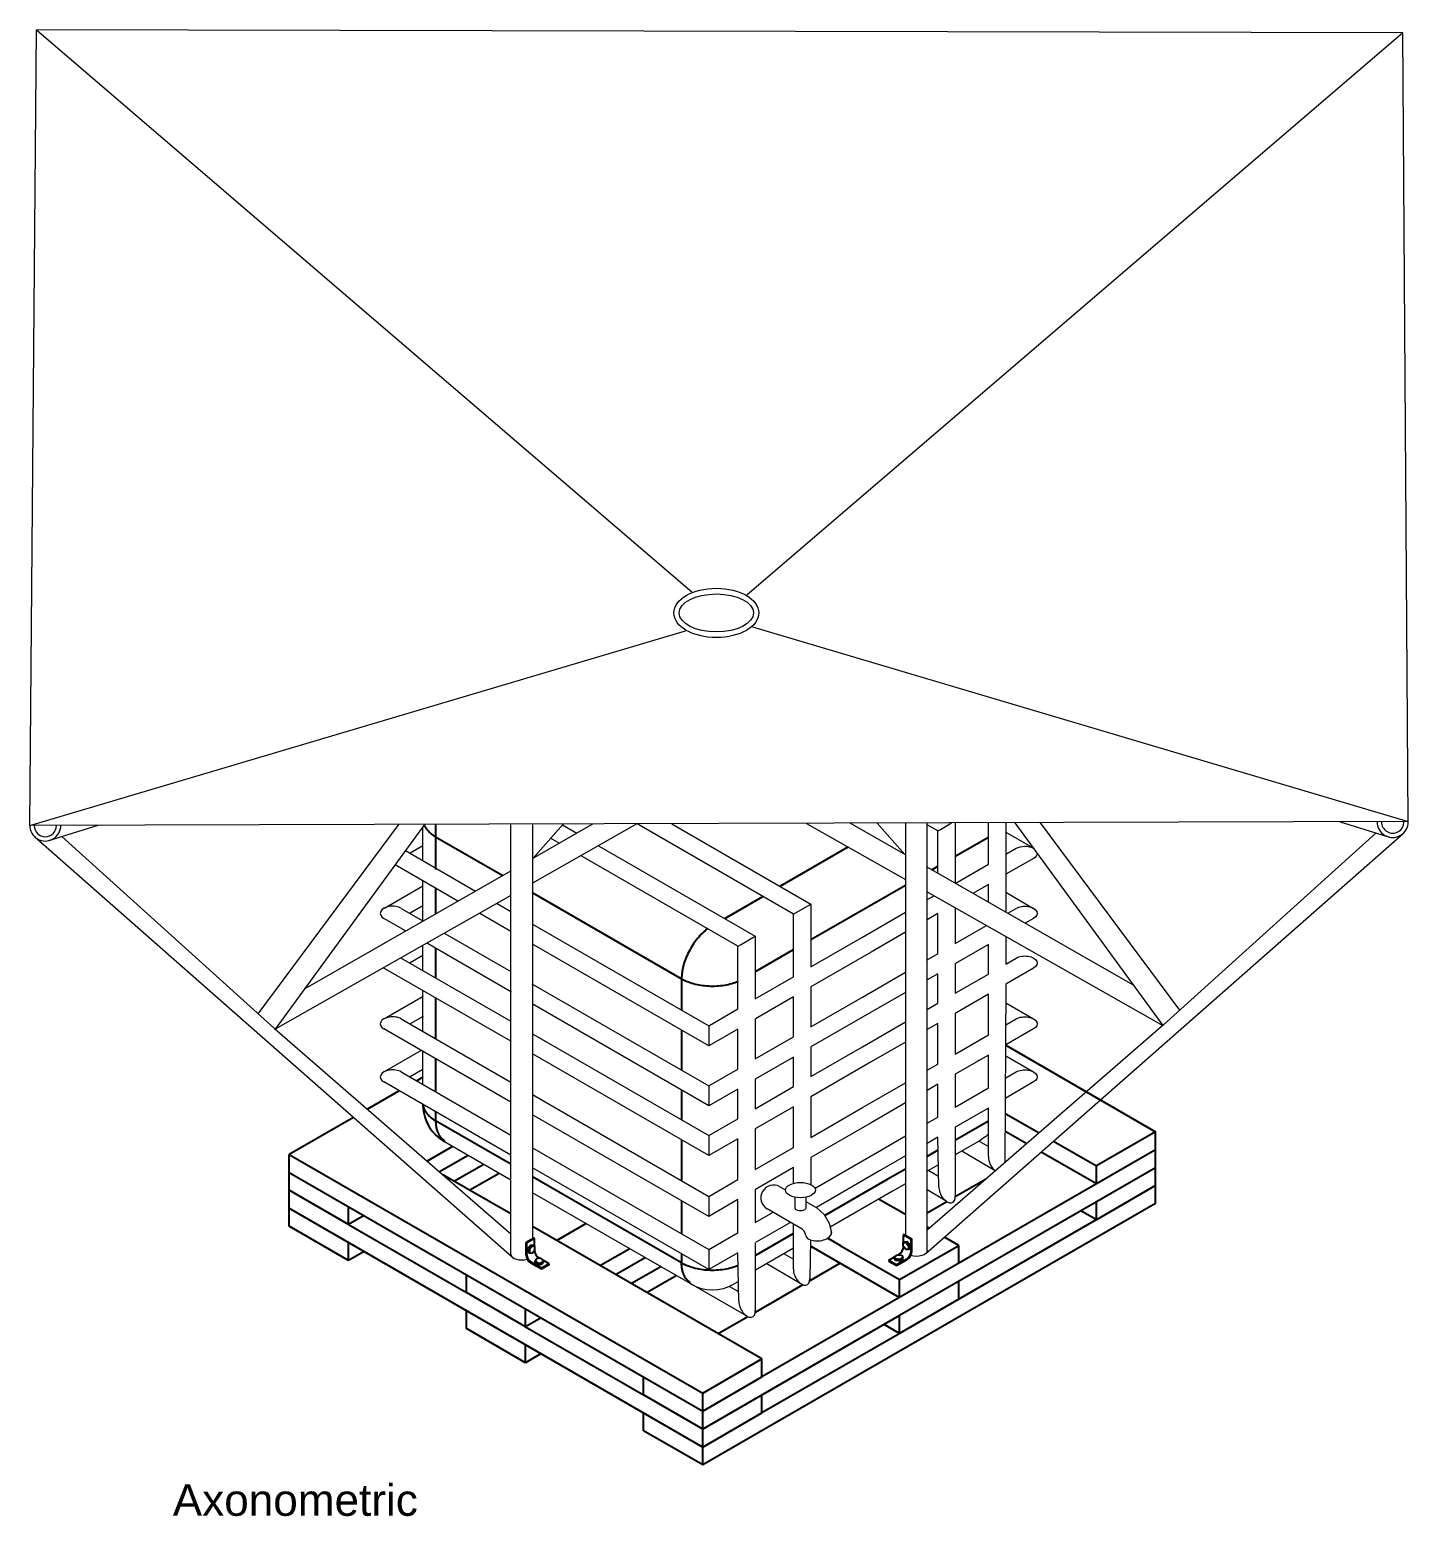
# Model space of a CAD drawing. Header units: millimetres. Extents: x 3.1 to 23.9, y 2.6 to 13.
# Drawn here: x 10.23 to 13.4, y 3.667 to 7.086 of the extents above; entities that cross this region are included whole.
import ezdxf

# ---------------------------------------------------------------- set-up
doc = ezdxf.new("R2010")
doc.units = ezdxf.units.MM
doc.layers.get('0').update_dxf_attribs({"lineweight": 20})
doc.layers.add('0.2', color=6, linetype='Continuous', lineweight=15)
doc.layers.add('0.3', color=4, linetype='Continuous', lineweight=20)

msp = doc.modelspace()

# ---------------------------------------------------------------- linework, layer by layer
at = {"layer": '0.2', "lineweight": -3}
for p, q in [((12.4742, 4.7506), (12.8186, 4.5517)), ((11.1337, 4.6771), (11.1194, 4.6689)), ((11.0794, 4.6458), (11.0062, 4.6035)), ((10.974, 4.5849), (10.8262, 4.4996)), ((12.4742, 4.5933), (12.5508, 4.5491)), ((12.5222, 4.5243), (12.4742, 4.552)), ((12.8186, 4.5517), (12.6824, 4.4731)), ((12.8186, 4.5105), (12.8186, 4.5517)), ((11.2018, 4.5178), (11.1436, 4.4842)), ((12.5836, 4.5301), (12.6824, 4.4731)), ((10.8262, 4.4583), (10.8262, 4.4996)), ((10.8262, 4.4996), (11.7773, 3.9505)), ((11.2375, 4.4972), (11.1721, 4.4595)), ((12.8186, 4.5105), (11.9135, 3.9879)), ((12.6824, 4.4318), (12.5553, 4.5052)), ((12.8186, 4.4692), (12.8186, 4.5105)), ((10.8262, 4.4171), (10.8262, 4.4583)), ((10.8262, 4.4583), (11.7773, 3.9092)), ((11.3358, 4.3627), (11.1798, 4.4528)), ((11.2736, 4.4768), (11.2061, 4.4378)), ((11.309, 4.456), (11.2417, 4.4171)), ((12.8186, 4.4692), (12.2298, 4.1293)), ((12.6824, 4.4318), (12.6824, 4.4731)), ((12.8186, 4.428), (12.8186, 4.4692)), ((10.8262, 4.3758), (10.8262, 4.4171)), ((10.9625, 4.3384), (10.8262, 4.4171)), ((12.4273, 4.4418), (12.3579, 4.4018)), ((12.8186, 4.428), (12.6824, 4.3493)), ((12.8186, 4.3867), (12.8186, 4.428)), ((10.9625, 4.3384), (10.9625, 4.3797)), ((12.8186, 4.3867), (11.7773, 3.7855)), ((12.2435, 4.3613), (12.1815, 4.3965)), ((12.3389, 4.3908), (12.2935, 4.3646)), ((12.6824, 4.3493), (12.6824, 4.3906)), ((10.8262, 4.3346), (10.8262, 4.3758)), ((10.8262, 4.3758), (11.7773, 3.8267)), ((10.9983, 4.3591), (10.9625, 4.3384)), ((12.682, 4.3491), (12.3661, 4.1667)), ((12.6824, 4.3493), (12.6467, 4.3699)), ((10.9625, 4.2559), (10.8262, 4.3346)), ((10.9625, 4.3384), (11.2338, 4.1818)), ((11.9135, 4.0292), (11.3861, 4.3337)), ((11.509, 4.3407), (11.4415, 4.3017)), ((12.2404, 4.3157), (12.2386, 4.3146)), ((12.2386, 4.2969), (12.2386, 4.3146)), ((12.2386, 4.3146), (12.2563, 4.3044)), ((12.2404, 4.3157), (12.2581, 4.3054)), ((12.2981, 4.3297), (12.2935, 4.3324)), ((12.3661, 4.2905), (12.3329, 4.3096)), ((10.9625, 4.2559), (10.9625, 4.2972)), ((10.9983, 4.2766), (10.9625, 4.2559)), ((11.3888, 4.3074), (11.3712, 4.2972)), ((11.3712, 4.2972), (11.3729, 4.2962)), ((11.3712, 4.2689), (11.3712, 4.2972)), ((11.3906, 4.3064), (11.3729, 4.2962)), ((11.3729, 4.2689), (11.3729, 4.2962)), ((11.3817, 4.2908), (11.3756, 4.2832)), ((11.3756, 4.2832), (11.3791, 4.2812)), ((11.3756, 4.2832), (11.3756, 4.275)), ((11.3756, 4.275), (11.3791, 4.273)), ((11.3852, 4.2888), (11.3791, 4.2812)), ((11.3791, 4.2812), (11.3791, 4.273)), ((11.3817, 4.2908), (11.3852, 4.2888)), ((11.3879, 4.2903), (11.3817, 4.2908)), ((11.3914, 4.2882), (11.3852, 4.2888)), ((11.3852, 4.2724), (11.3914, 4.2801)), ((11.3879, 4.2903), (11.3914, 4.2882)), ((11.3906, 4.3064), (11.3888, 4.3074)), ((11.3906, 4.2887), (11.3906, 4.3064)), ((11.3914, 4.2801), (11.3914, 4.2882)), ((11.6095, 4.2828), (11.542, 4.2439)), ((12.0259, 4.2883), (12.2298, 4.1705)), ((12.0647, 4.3071), (12.0938, 4.2904)), ((12.0936, 4.2905), (12.2298, 4.2118)), ((12.2298, 4.2118), (12.3661, 4.2905)), ((12.2414, 4.2985), (12.2378, 4.2965)), ((12.2378, 4.2965), (12.244, 4.297)), ((12.2378, 4.2883), (12.2378, 4.2965)), ((12.244, 4.2807), (12.2378, 4.2883)), ((12.2414, 4.2985), (12.2475, 4.2991)), ((12.2475, 4.2991), (12.244, 4.297)), ((12.244, 4.297), (12.2501, 4.2894)), ((12.2501, 4.2813), (12.244, 4.2807)), ((12.2475, 4.2991), (12.2536, 4.2914)), ((12.2536, 4.2914), (12.2501, 4.2894)), ((12.2501, 4.2894), (12.2501, 4.2813)), ((12.2536, 4.2833), (12.2501, 4.2813)), ((12.2536, 4.2914), (12.2536, 4.2833)), ((12.2581, 4.3054), (12.2563, 4.3044)), ((12.2563, 4.2772), (12.2563, 4.3044)), ((12.2581, 4.2772), (12.2581, 4.3054)), ((12.3661, 4.2492), (12.3661, 4.2905)), ((11.3791, 4.273), (11.3852, 4.2724)), ((11.4065, 4.2359), (11.3822, 4.2499)), ((11.4065, 4.238), (11.3829, 4.2516)), ((11.3942, 4.2593), (11.3916, 4.2538)), ((11.3916, 4.2497), (11.3916, 4.2538)), ((11.3916, 4.2538), (11.3987, 4.2497)), ((11.3916, 4.2497), (11.3987, 4.2456)), ((11.4038, 4.2608), (11.3942, 4.2593)), ((11.3987, 4.2497), (11.4083, 4.2512)), ((11.3987, 4.2456), (11.3987, 4.2497)), ((11.3987, 4.2456), (11.4083, 4.2471)), ((11.4026, 4.2606), (11.4006, 4.2618)), ((11.4109, 4.2567), (11.4038, 4.2608)), ((11.4242, 4.2482), (11.4065, 4.238)), ((11.4242, 4.2461), (11.4065, 4.2359)), ((11.4083, 4.2512), (11.4109, 4.2567)), ((11.4083, 4.2471), (11.4109, 4.2527)), ((11.4083, 4.2471), (11.4083, 4.2512)), ((11.4109, 4.2527), (11.4109, 4.2567)), ((11.4242, 4.2482), (11.4109, 4.2559)), ((11.4242, 4.2461), (11.4242, 4.2482)), ((11.6449, 4.262), (11.578, 4.2234)), ((11.6809, 4.2415), (11.6134, 4.2026)), ((12.0936, 4.2492), (12.0233, 4.2086)), ((12.205, 4.2565), (12.2183, 4.2641)), ((12.205, 4.2565), (12.2227, 4.2462)), ((12.205, 4.2565), (12.205, 4.2544)), ((12.205, 4.2544), (12.2227, 4.2442)), ((12.2183, 4.265), (12.2254, 4.2691)), ((12.2183, 4.261), (12.2183, 4.265)), ((12.2209, 4.2594), (12.2183, 4.265)), ((12.2209, 4.2554), (12.2183, 4.261)), ((12.2209, 4.2554), (12.2209, 4.2594)), ((12.2305, 4.2579), (12.2209, 4.2594)), ((12.2305, 4.2539), (12.2209, 4.2554)), ((12.2227, 4.2462), (12.2463, 4.2599)), ((12.2227, 4.2442), (12.2471, 4.2581)), ((12.2227, 4.2462), (12.2227, 4.2442)), ((12.2254, 4.2691), (12.235, 4.2676)), ((12.2266, 4.2689), (12.2286, 4.2701)), ((12.2376, 4.262), (12.2305, 4.2579)), ((12.2376, 4.258), (12.2305, 4.2539)), ((12.2305, 4.2539), (12.2305, 4.2579)), ((12.235, 4.2676), (12.2376, 4.262)), ((12.2376, 4.258), (12.2376, 4.262)), ((11.2336, 4.1819), (11.2336, 4.2231)), ((11.4065, 4.238), (11.4065, 4.2359)), ((11.7164, 4.2207), (11.6494, 4.1821)), ((12.2298, 4.1705), (12.2298, 4.2118)), ((12.3661, 4.1667), (12.3661, 4.2079)), ((11.3699, 4.1032), (11.2336, 4.1819)), ((12.0078, 4.1996), (11.8981, 4.1363)), ((11.2336, 4.0993), (11.2336, 4.1406)), ((11.3699, 4.1032), (11.3699, 4.1445)), ((12.3661, 4.1667), (12.2298, 4.088)), ((11.4057, 4.1239), (11.3699, 4.1032)), ((11.3699, 4.1032), (11.6413, 3.9465)), ((12.2298, 4.1293), (11.7773, 3.868)), ((11.881, 4.1265), (11.813, 4.0872)), ((12.2298, 4.088), (12.1941, 4.1086)), ((12.2298, 4.088), (12.2298, 4.1293)), ((11.3699, 4.0207), (11.2336, 4.0993)), ((12.2302, 4.0882), (11.9135, 3.9054)), ((11.3699, 4.0207), (11.3699, 4.0619)), ((11.406, 4.0415), (11.3699, 4.0207)), ((11.7773, 3.9505), (11.9135, 4.0292)), ((11.9135, 3.9879), (11.9135, 4.0292)), ((11.641, 3.9466), (11.641, 3.9879)), ((11.7773, 3.9092), (11.9135, 3.9879)), ((11.7773, 3.868), (11.641, 3.9466)), ((11.7773, 3.9092), (11.7773, 3.9505)), ((11.9135, 3.9054), (11.9135, 3.9466)), ((11.641, 3.8641), (11.641, 3.9054)), ((11.7773, 3.868), (11.7773, 3.9092)), ((11.7773, 3.8267), (11.9135, 3.9054)), ((11.7773, 3.7855), (11.641, 3.8641)), ((11.7773, 3.8267), (11.7773, 3.868)), ((11.7773, 3.7855), (11.7773, 3.8267))]:
    msp.add_line(p, q, dxfattribs=at)
for points in [[(11.1367, 5.2572), (11.1369, 5.2566), (11.1373, 5.2559), (11.1376, 5.2552), (11.138, 5.2545), (11.1383, 5.2538), (11.1387, 5.2531), (11.1391, 5.2524), (11.1395, 5.2518), (11.1404, 5.2504), (11.1413, 5.2491), (11.1423, 5.2478), (11.1433, 5.2465), (11.1444, 5.2452), (11.1455, 5.2439), (11.1467, 5.2427), (11.148, 5.2414), (11.1493, 5.2402), (11.1506, 5.239), (11.152, 5.2379), (11.1535, 5.2367), (11.155, 5.2356), (11.1565, 5.2345), (11.158, 5.2334), (11.1597, 5.2324), (11.1613, 5.2314), (11.163, 5.2304)], [(11.163, 5.2586), (11.163, 5.1546)], [(11.163, 5.2304), (11.3172, 5.1413)], [(11.9554, 5.1163), (12.1119, 5.2067)], [(12.3578, 5.1854), (12.4342, 5.2295)], [(12.3038, 5.1542), (12.318, 5.1624)], [(11.163, 5.1128), (11.163, 5.0531)], [(11.3851, 5.1021), (11.7287, 4.9038)], [(12.0259, 4.9937), (12.2435, 5.1193)], [(11.8277, 5.0426), (11.9154, 5.0932)], [(11.7884, 5.0189), (11.7855, 5.0166), (11.7825, 5.0142), (11.7796, 5.0116), (11.7766, 5.0088), (11.7737, 5.0059), (11.7708, 5.0028), (11.7679, 4.9996), (11.7651, 4.9962), (11.7623, 4.9928), (11.7596, 4.9892), (11.757, 4.9855), (11.7544, 4.9817), (11.7519, 4.9778), (11.7496, 4.9738), (11.7473, 4.9698), (11.7451, 4.9657), (11.7431, 4.9616), (11.7412, 4.9574), (11.7394, 4.9533), (11.7378, 4.9491), (11.7363, 4.945), (11.7349, 4.9409), (11.7337, 4.9369), (11.7326, 4.9329), (11.7316, 4.9289), (11.7308, 4.925), (11.7301, 4.9212), (11.7296, 4.9175), (11.7292, 4.9139), (11.7289, 4.9104), (11.7287, 4.907), (11.7287, 4.9038)], [(11.163, 4.9738), (11.163, 4.9057)], [(11.8983, 4.92), (11.986, 4.9707)], [(11.7287, 4.9038), (11.7315, 4.9022), (11.7346, 4.9006), (11.7378, 4.8991), (11.7411, 4.8977), (11.7446, 4.8963), (11.7482, 4.895), (11.752, 4.8937), (11.7559, 4.8926), (11.7599, 4.8915), (11.7641, 4.8906), (11.7683, 4.8897), (11.7727, 4.8889), (11.7771, 4.8883), (11.7816, 4.8878), (11.7861, 4.8874), (11.7907, 4.8871), (11.7954, 4.8869), (11.8, 4.8869), (11.8046, 4.8869), (11.8093, 4.8871), (11.8138, 4.8875), (11.8184, 4.8879), (11.8229, 4.8885), (11.8273, 4.8891), (11.8316, 4.8899), (11.8358, 4.8908), (11.8399, 4.8918), (11.8439, 4.8929), (11.8478, 4.8941), (11.8515, 4.8953), (11.8551, 4.8967), (11.8586, 4.8981)], [(11.7287, 4.9038), (11.7287, 4.8317)], [(11.163, 4.8596), (11.163, 4.7658)], [(11.7287, 4.7855), (11.7287, 4.6937)], [(11.163, 4.7196), (11.163, 4.6438)], [(11.7287, 4.6474), (11.7287, 4.5793)], [(11.1339, 4.6144), (11.1339, 4.6138), (11.134, 4.6131), (11.1341, 4.6124), (11.1343, 4.6117), (11.1344, 4.611), (11.1346, 4.6103), (11.1347, 4.6096), (11.1349, 4.6089), (11.1351, 4.6082), (11.1353, 4.6075), (11.1356, 4.6068), (11.1358, 4.6061), (11.1361, 4.6054), (11.1363, 4.6047), (11.1366, 4.6041), (11.1369, 4.6034), (11.1373, 4.6027), (11.1376, 4.602), (11.138, 4.6013), (11.1383, 4.6006), (11.1387, 4.5999), (11.1391, 4.5993), (11.1395, 4.5986), (11.1404, 4.5972), (11.1413, 4.5959), (11.1423, 4.5946), (11.1433, 4.5933), (11.1444, 4.592), (11.1455, 4.5907), (11.1467, 4.5895), (11.148, 4.5882), (11.1493, 4.587), (11.1506, 4.5858), (11.152, 4.5847), (11.1535, 4.5835), (11.155, 4.5824), (11.1565, 4.5813), (11.158, 4.5802), (11.1597, 4.5792), (11.1613, 4.5782), (11.163, 4.5772)], [(11.163, 4.5976), (11.163, 4.5772)], [(11.163, 4.5772), (11.163, 4.5754), (11.163, 4.5736), (11.1631, 4.5718), (11.1633, 4.57), (11.1634, 4.5682), (11.1636, 4.5665), (11.1639, 4.5647), (11.1641, 4.563), (11.1645, 4.5613), (11.1648, 4.5596), (11.1652, 4.5579), (11.1657, 4.5563), (11.1662, 4.5547), (11.1667, 4.5531), (11.1673, 4.5515), (11.1679, 4.55), (11.1686, 4.5485), (11.1693, 4.547), (11.1697, 4.5463), (11.1701, 4.5456), (11.1705, 4.5449), (11.1709, 4.5442), (11.1713, 4.5436), (11.1717, 4.5429), (11.1721, 4.5422), (11.1726, 4.5416), (11.1731, 4.541), (11.1735, 4.5403), (11.174, 4.5397), (11.1745, 4.5391), (11.175, 4.5386), (11.1755, 4.538), (11.176, 4.5374), (11.1766, 4.5369), (11.1771, 4.5364), (11.1777, 4.5358), (11.1782, 4.5353), (11.1788, 4.5348), (11.1794, 4.5344), (11.18, 4.5339), (11.1806, 4.5334), (11.1812, 4.533), (11.1818, 4.5326), (11.1824, 4.5322), (11.183, 4.5318), (11.1837, 4.5314)], [(11.3358, 4.4774), (11.163, 4.5772)], [(12.4342, 4.5763), (12.3582, 4.5324)], [(11.7287, 4.5331), (11.7287, 4.4392)], [(12.3182, 4.5093), (12.2935, 4.495)], [(11.7287, 4.2506), (11.3858, 4.4485)], [(12.2435, 4.4661), (12.2017, 4.442)], [(12.2017, 4.442), (12.0577, 4.3589)], [(11.7287, 4.393), (11.7287, 4.3172)], [(11.9862, 4.3176), (11.8985, 4.267)], [(11.7287, 4.271), (11.7287, 4.2506)], [(11.7287, 4.2506), (11.7315, 4.249), (11.7346, 4.2474), (11.7377, 4.2459), (11.7411, 4.2445), (11.7446, 4.2431), (11.7482, 4.2418), (11.752, 4.2406), (11.7559, 4.2394), (11.7599, 4.2383), (11.7641, 4.2374), (11.7683, 4.2365), (11.7726, 4.2358), (11.7771, 4.2351), (11.7816, 4.2346), (11.7861, 4.2342), (11.7907, 4.2339), (11.7953, 4.2337), (11.8, 4.2337), (11.8046, 4.2337), (11.8092, 4.2339), (11.8138, 4.2343), (11.8183, 4.2347), (11.8228, 4.2353), (11.8272, 4.2359), (11.8315, 4.2367), (11.8358, 4.2376), (11.8399, 4.2386), (11.8439, 4.2397), (11.8477, 4.2409), (11.8515, 4.2421), (11.8551, 4.2434), (11.8585, 4.2448)], [(11.735, 4.2204), (11.7346, 4.2213), (11.7342, 4.2221), (11.7338, 4.2229), (11.7335, 4.2238), (11.7331, 4.2246), (11.7328, 4.2255), (11.7321, 4.2273), (11.7316, 4.2291), (11.731, 4.2309), (11.7306, 4.2328), (11.7302, 4.2347), (11.7298, 4.2366), (11.7295, 4.2386), (11.7292, 4.2405), (11.729, 4.2425), (11.7289, 4.2445), (11.7287, 4.2465), (11.7287, 4.2485), (11.7287, 4.2506)], [(11.7493, 4.2048), (11.7488, 4.2051), (11.7482, 4.2055), (11.7477, 4.2058), (11.7471, 4.2062), (11.7466, 4.2066), (11.7461, 4.207), (11.7455, 4.2074), (11.745, 4.2078), (11.7445, 4.2082), (11.744, 4.2086), (11.7435, 4.2091), (11.743, 4.2095), (11.7426, 4.21), (11.7421, 4.2104), (11.7416, 4.2109), (11.7412, 4.2114), (11.7407, 4.2119), (11.7403, 4.2124), (11.7399, 4.2129), (11.7394, 4.2135), (11.7386, 4.2145), (11.7378, 4.2157), (11.7371, 4.2168), (11.7363, 4.218), (11.7357, 4.2192), (11.735, 4.2204)]]:
    msp.add_lwpolyline(points, dxfattribs=at)
for centre, radius, start, end in [((11.4106, 4.2791), 0.02, 179.9999, 240), ((12.2186, 4.2874), 0.02, 300, 0.0001), ((12.2363, 4.2772), 0.02, 300, 0.0001), ((12.2361, 4.2772), 0.022, 300, 0.0001), ((11.3932, 4.2689), 0.022, 179.9999, 240), ((11.3929, 4.2689), 0.02, 179.9999, 240)]:
    msp.add_arc(centre, radius, start, end, dxfattribs=at)
at = {"layer": '0.3'}
for p, q in [((10.2295, 5.256), (10.2453, 7.0863)), ((10.2453, 7.0863), (11.7532, 5.793)), ((13.3869, 7.0789), (10.2453, 7.0863)), ((13.3869, 7.0789), (11.8789, 5.7856)), ((13.3997, 5.265), (13.3869, 7.0789)), ((11.8918, 5.713), (13.3997, 5.265)), ((10.2295, 5.256), (11.7375, 5.704)), ((13.3997, 5.265), (10.2295, 5.256)), ((10.386, 5.2565), (10.2729, 5.2211)), ((10.755, 4.8232), (11.0781, 5.2584)), ((11.1377, 5.2586), (10.7942, 4.7875)), ((11.1337, 5.1752), (11.1337, 5.2531)), ((11.3358, 5.0953), (11.3358, 5.2591)), ((11.6259, 5.2602), (11.3858, 5.1237)), ((11.3858, 5.1805), (11.5246, 5.2598)), ((11.3858, 5.2593), (11.3858, 5.1237)), ((11.3869, 5.1811), (11.456, 5.2595)), ((11.4544, 5.2577), (11.4875, 5.2386)), ((11.9859, 5.0523), (11.6263, 5.26)), ((11.7059, 5.2602), (12.0259, 5.0754)), ((12.0162, 5.2611), (12.2435, 5.1319)), ((12.2435, 5.1887), (12.1164, 5.2614)), ((12.2423, 5.1894), (12.1787, 5.2616)), ((12.2435, 5.2617), (12.2435, 5.1319)), ((12.2899, 4.2717), (13.3871, 5.2371)), ((12.2935, 5.1035), (12.2935, 5.2619)), ((12.3178, 5.2439), (12.2935, 5.2574)), ((12.3178, 5.2439), (12.3237, 5.2473)), ((12.3178, 5.1462), (12.3178, 5.2439)), ((12.3237, 5.2473), (12.3495, 5.2622)), ((12.3578, 5.2621), (12.3578, 5.1233)), ((12.4342, 5.1669), (12.4342, 5.2623)), ((12.4742, 5.2624), (12.4742, 5.0568)), ((12.4742, 5.2408), (12.5369, 5.2046)), ((12.4947, 5.2625), (12.835, 4.7958)), ((12.8742, 4.8314), (12.5542, 5.2626)), ((13.3258, 5.2389), (12.8371, 4.7976)), ((13.2432, 5.2648), (13.3563, 5.2294)), ((11.3393, 4.2634), (10.2421, 5.2289)), ((10.3034, 5.2307), (10.7921, 4.7894)), ((11.0937, 5.1983), (11.2546, 5.1054)), ((11.1339, 5.2096), (11.1043, 5.1925)), ((11.4473, 5.2157), (11.4275, 5.2271)), ((11.5377, 5.2097), (11.8981, 5.0016)), ((12.4742, 5.1901), (12.4982, 5.2037)), ((11.2143, 5.0824), (11.0698, 5.1659)), ((11.8581, 4.9785), (11.4976, 5.1866)), ((12.358, 5.1229), (12.4342, 5.1669)), ((12.5382, 5.1806), (12.4746, 5.1441)), ((10.8627, 4.8815), (11.3362, 5.1521)), ((11.1337, 5.0365), (11.1337, 5.129)), ((12.2435, 5.1319), (12.2435, 4.3139)), ((12.7665, 4.8897), (12.293, 5.1604)), ((11.3358, 5.0953), (10.7942, 4.7875)), ((11.0452, 5.0663), (11.1338, 5.1175)), ((11.3358, 4.2703), (11.3358, 5.0944)), ((11.386, 5.1026), (11.3849, 5.102)), ((11.3858, 5.1229), (11.3858, 4.3056)), ((12.2935, 5.1035), (12.835, 4.7958)), ((12.2935, 4.2785), (12.2935, 5.1026)), ((12.2935, 5.0857), (12.3091, 5.0947)), ((12.4342, 5.1208), (12.3985, 5.1001)), ((12.4342, 5.0797), (12.4342, 5.1208)), ((12.4742, 5.1025), (12.5382, 5.0656)), ((11.084, 5.0656), (11.1339, 5.0368)), ((11.1338, 5.0713), (11.1043, 5.0542)), ((11.3046, 5.0765), (11.3358, 5.0585)), ((11.9918, 5.0557), (12.0201, 5.072)), ((12.0201, 5.072), (12.0252, 5.075)), ((12.0259, 5.0754), (12.0259, 4.9312)), ((12.3578, 5.0669), (12.3578, 4.9846)), ((12.4786, 5.0543), (12.4982, 5.0656)), ((11.094, 5.0137), (11.044, 5.0425)), ((11.3358, 5.0123), (11.2644, 5.0535)), ((11.3858, 5.0296), (11.7911, 4.7956)), ((11.9859, 4.9081), (11.9859, 5.0523)), ((11.9867, 5.0527), (11.9918, 5.0557)), ((12.1446, 4.9997), (12.2435, 5.0568)), ((12.3178, 5.0535), (12.2935, 5.0395)), ((12.3178, 4.9615), (12.3178, 5.0535)), ((12.3578, 4.9846), (12.4297, 5.0261)), ((12.5382, 5.0425), (12.5188, 5.0313)), ((11.1843, 5.0077), (11.3358, 4.9203)), ((11.864, 4.9819), (11.8923, 4.9982)), ((11.8923, 4.9982), (11.8974, 5.0012)), ((11.8981, 5.0016), (11.8981, 4.8574)), ((12.0259, 4.9312), (12.1446, 4.9997)), ((12.2435, 5.0106), (12.1646, 4.9651)), ((12.4742, 5.0008), (12.4742, 4.9375)), ((11.1337, 4.9227), (11.1337, 4.9788)), ((11.3372, 4.8732), (11.1441, 4.9847)), ((11.7911, 4.7494), (11.3858, 4.9834)), ((11.8581, 4.8347), (11.8581, 4.9785)), ((11.8589, 4.9789), (11.864, 4.9819)), ((12.1646, 4.9651), (12.0259, 4.885)), ((12.2935, 4.9474), (12.3183, 4.9617)), ((12.4342, 4.9825), (12.3582, 4.9386)), ((12.4342, 4.9144), (12.4342, 4.9825)), ((11.3358, 4.7598), (11.044, 4.9283)), ((11.084, 4.9514), (11.3358, 4.806)), ((11.1337, 4.957), (11.1043, 4.94)), ((12.3578, 4.9384), (12.3578, 4.8703)), ((12.4742, 4.9375), (12.4982, 4.9514)), ((12.5382, 4.9283), (12.4744, 4.8915)), ((11.3844, 4.8922), (11.7911, 4.6574)), ((11.8981, 4.8574), (11.9863, 4.9084)), ((12.1446, 4.8615), (12.2435, 4.9185)), ((12.3178, 4.9153), (12.2935, 4.9012)), ((12.3178, 4.8472), (12.3178, 4.9153)), ((12.3578, 4.8703), (12.4342, 4.9144)), ((12.4742, 4.8913), (12.4716, 4.4804)), ((11.0452, 4.8122), (11.134, 4.8634)), ((11.1337, 4.783), (11.1337, 4.8765)), ((11.9859, 4.8619), (11.8982, 4.8113)), ((11.9859, 4.7699), (11.9859, 4.8619)), ((12.0259, 4.885), (12.0259, 4.793)), ((12.0259, 4.793), (12.1446, 4.8615)), ((12.2435, 4.8724), (12.1646, 4.8269)), ((12.4342, 4.8682), (12.3578, 4.8241)), ((12.4342, 4.7745), (12.4342, 4.8682)), ((11.7911, 4.6112), (11.3846, 4.8459)), ((11.7911, 4.7956), (11.8583, 4.8344)), ((12.1646, 4.8269), (12.0259, 4.7468)), ((12.2935, 4.8332), (12.3182, 4.8474)), ((12.3578, 4.8241), (12.3578, 4.7304)), ((12.4742, 4.8483), (12.5382, 4.8114)), ((10.7921, 4.7894), (11.3358, 4.3174)), ((11.3358, 4.6198), (11.044, 4.7883)), ((11.084, 4.8114), (11.3359, 4.666)), ((11.134, 4.8172), (11.1043, 4.8)), ((11.7911, 4.7947), (11.7911, 4.7889)), ((11.7911, 4.7889), (11.7911, 4.7562)), ((11.8581, 4.7881), (11.7911, 4.7494)), ((11.8581, 4.6961), (11.8581, 4.7881)), ((11.8981, 4.8114), (11.8981, 4.7192)), ((11.912, 4.8192), (11.9121, 4.8192)), ((12.1446, 4.7472), (12.2435, 4.8043)), ((12.3178, 4.801), (12.2935, 4.787)), ((12.8371, 4.7976), (12.2935, 4.3257)), ((12.3178, 4.7073), (12.3178, 4.801)), ((12.5382, 4.7883), (12.4742, 4.7514)), ((12.4743, 4.7976), (12.4982, 4.8114)), ((11.3859, 4.777), (11.7911, 4.5431)), ((11.7911, 4.7562), (11.7911, 4.7503)), ((11.8981, 4.7192), (11.9863, 4.7701)), ((12.2435, 4.7581), (12.1646, 4.7126)), ((12.3578, 4.7304), (12.4342, 4.7745)), ((11.0452, 4.6901), (11.1301, 4.7391)), ((11.1337, 4.6607), (11.1337, 4.7365)), ((11.7911, 4.4969), (11.3859, 4.7309)), ((11.9859, 4.7237), (11.8981, 4.673)), ((11.9859, 4.6556), (11.9859, 4.7237)), ((12.0259, 4.6787), (12.1446, 4.7472)), ((12.0259, 4.7468), (12.0259, 4.6787)), ((12.4342, 4.7283), (12.3578, 4.6842)), ((12.4342, 4.6525), (12.4342, 4.7283)), ((12.4742, 4.7263), (12.5382, 4.6894)), ((11.084, 4.6894), (11.3358, 4.544)), ((11.1337, 4.695), (11.1043, 4.678)), ((11.7911, 4.6574), (11.8582, 4.6961)), ((12.1646, 4.7126), (12.0259, 4.6325)), ((12.2935, 4.6932), (12.3178, 4.7073)), ((12.3578, 4.6845), (12.3578, 4.6083)), ((12.4112, 4.715), (12.4112, 4.7166)), ((12.4127, 4.7157), (12.4112, 4.7165)), ((12.4744, 4.6757), (12.4982, 4.6894)), ((11.3358, 4.4978), (11.044, 4.6663)), ((11.7911, 4.6565), (11.7911, 4.6506)), ((11.7911, 4.6506), (11.7911, 4.6179)), ((11.8581, 4.6499), (11.7911, 4.6112)), ((11.8581, 4.5818), (11.8581, 4.65)), ((11.8981, 4.673), (11.8981, 4.6049)), ((11.8981, 4.6049), (11.9863, 4.6558)), ((12.1446, 4.6073), (12.2435, 4.6644)), ((12.3178, 4.6611), (12.2935, 4.647)), ((12.3178, 4.5852), (12.3178, 4.6611)), ((12.3578, 4.6083), (12.4342, 4.6525)), ((12.5382, 4.6663), (12.4742, 4.6294)), ((11.3858, 4.6372), (11.7911, 4.4032)), ((11.7911, 4.6179), (11.7911, 4.612)), ((12.0259, 4.6325), (12.0259, 4.5388)), ((12.2435, 4.6182), (12.1646, 4.5727)), ((11.1337, 4.6114), (11.1337, 4.6145)), ((11.7911, 4.357), (11.3858, 4.591)), ((11.7911, 4.5431), (11.8581, 4.5818)), ((11.9859, 4.6094), (11.8981, 4.5587)), ((11.9859, 4.5157), (11.9859, 4.6094)), ((12.0259, 4.5388), (12.1446, 4.6073)), ((12.2935, 4.5712), (12.3178, 4.5852)), ((12.4342, 4.6063), (12.3578, 4.5622)), ((12.4342, 4.4946), (12.4342, 4.6063)), ((11.8981, 4.5587), (11.8981, 4.465)), ((12.1646, 4.5727), (12.0259, 4.4926)), ((12.3578, 4.5622), (12.3578, 4.4043)), ((11.3358, 4.4405), (11.1837, 4.5283)), ((11.3858, 4.5151), (11.7911, 4.2811)), ((11.7911, 4.5422), (11.7911, 4.5363)), ((11.7911, 4.5363), (11.7911, 4.5037)), ((11.8581, 4.5356), (11.7911, 4.4969)), ((11.8581, 4.4419), (11.8581, 4.5356)), ((11.8981, 4.465), (11.9861, 4.5157)), ((12.1791, 4.5051), (12.2435, 4.5423)), ((12.3178, 4.5391), (12.2935, 4.525)), ((12.3202, 4.4254), (12.3178, 4.5391)), ((12.4151, 4.5314), (12.3581, 4.4985)), ((12.4128, 4.5301), (12.4342, 4.5177)), ((12.4253, 4.5391), (12.4151, 4.5314)), ((11.7911, 4.5037), (11.7911, 4.4978)), ((12.0259, 4.4926), (12.0259, 4.4303)), ((12.0354, 4.4222), (12.1791, 4.5051)), ((12.2435, 4.4961), (12.1837, 4.4616)), ((12.4501, 4.4617), (12.3731, 4.5069)), ((11.7911, 4.2349), (11.3858, 4.469)), ((11.9859, 4.4695), (11.8983, 4.4189)), ((11.9859, 4.4333), (11.9859, 4.4698)), ((12.1837, 4.4616), (12.0385, 4.3778)), ((12.3192, 4.476), (12.2935, 4.4612)), ((12.2968, 4.4627), (12.3197, 4.4494)), ((11.8777, 4.1284), (11.3858, 4.4116)), ((11.7911, 4.4032), (11.8583, 4.442)), ((11.8981, 4.4188), (11.8981, 4.3429)), ((11.9549, 4.4255), (11.9673, 4.4184)), ((12.2134, 4.415), (12.07, 4.3322)), ((12.2435, 4.4323), (12.2134, 4.415)), ((12.3372, 4.3919), (12.2935, 4.4182)), ((11.5226, 4.39), (11.5227, 4.39)), ((11.7911, 4.4023), (11.7911, 4.3964)), ((11.7911, 4.3964), (11.7911, 4.3638)), ((11.8581, 4.3957), (11.7911, 4.357)), ((11.8581, 4.3198), (11.8581, 4.3957)), ((11.9896, 4.3752), (11.9896, 4.4014)), ((12.0142, 4.4014), (12.0142, 4.3755)), ((12.0142, 4.3917), (12.0397, 4.3771)), ((12.0397, 4.3771), (12.0563, 4.3614)), ((11.7911, 4.3638), (11.7911, 4.3578)), ((11.8981, 4.3429), (11.9389, 4.3665)), ((11.979, 4.3434), (11.8984, 4.2969)), ((12.0057, 4.328), (11.9255, 4.3742)), ((12.0563, 4.3614), (12.0678, 4.3414)), ((11.7911, 4.2811), (11.8585, 4.3201)), ((11.9859, 4.2358), (11.9859, 4.3394)), ((12.0111, 4.3223), (12.0057, 4.328)), ((12.014, 4.3133), (12.0111, 4.3223)), ((12.0678, 4.3414), (12.073, 4.3197)), ((11.7911, 4.2811), (11.7911, 4.2349)), ((11.8581, 4.2736), (11.7911, 4.2349)), ((11.8605, 4.162), (11.8581, 4.2736)), ((11.8981, 4.2967), (11.8981, 4.141)), ((11.9861, 4.2837), (11.8984, 4.2331)), ((12.0249, 4.303), (12.0236, 4.2139)), ((12.0031, 4.2021), (11.9247, 4.248)), ((11.9645, 4.2713), (11.9861, 4.2588)), ((11.8595, 4.2076), (11.8494, 4.2017)), ((11.8386, 4.1963), (11.8583, 4.185)), ((11.8583, 4.185), (11.8601, 4.184))]:
    msp.add_line(p, q, dxfattribs=at)
for centre, radius, start, end in [((13.3639, 5.2643), 0.0357, 179.1791, 1.1492), ((13.3639, 5.2643), 0.0257, 178.7965, 1.5319), ((10.2653, 5.2561), 0.0357, 178.8508, 0.1642), ((10.2653, 5.2561), 0.0257, 180.1642, 0.1642), ((12.3651, 4.6189), 0.1, 307.0378, 313.778), ((11.9403, 4.3998), 0.0295, 60.3147, 240.0234), ((11.7994, 4.2883), 0.1, 240, 300)]:
    msp.add_arc(centre, radius, start, end, dxfattribs=at)
at = {"layer": '0.3', "lineweight": -3}
msp.add_arc((11.2337, 4.6149), 0.1, 182.0275, 240, dxfattribs=at)
at = {"layer": '0.3'}
for centre, major_axis, ratio in [((11.8085, 5.745), (-0.0978, 0), 0.579334), ((11.8085, 5.745), (0.0853, 0), 0.511859), ((12.0019, 4.4177), (0.0346, 0), 0.506616)]:
    msp.add_ellipse(centre, major_axis=major_axis, ratio=ratio, dxfattribs=at)
at = {"layer": '0.3', "extrusion": (0, 0, -1)}
for centre, major_axis, ratio, start_param, end_param in [((12.5182, 5.1921), (-0.0283, 0), 0.57735, 0.785398, 2.306759), ((12.5182, 5.1921), (-0.0283, 0), 0.57735, 3.179476, 3.926991), ((12.5182, 5.0541), (-0.0283, 0), 0.57735, 0.785398, 3.926991), ((12.5182, 4.9398), (-0.0283, 0), 0.57735, 0.785398, 3.926991), ((12.5182, 4.7999), (-0.0283, 0), 0.57735, 0.785398, 3.926991), ((12.5182, 4.6778), (-0.0283, 0), 0.57735, 0.785398, 3.926991), ((12.2685, 4.2785), (-0.025, 0), 0.530273, 3.141593, 5.251225)]:
    msp.add_ellipse(centre, major_axis=major_axis, ratio=ratio, start_param=start_param, end_param=end_param, dxfattribs=at)
at = {"layer": '0.3'}
for centre, major_axis, ratio, start_param, end_param in [((11.064, 5.0541), (0.0283, 0), 0.57735, 0.785398, 3.926991), ((11.064, 4.7999), (0.0283, 0), 0.57735, 0.785398, 3.926991), ((11.064, 4.6778), (0.0283, 0), 0.57735, 0.785398, 3.926991), ((12.4531, 4.4824), (0.0129, -0.0239), 0.57461, 3.903127, 5.379847), ((12.3391, 4.4132), (0.0129, -0.0239), 0.57461, 3.903127, 7.19062), ((12.0019, 4.3755), (-0.0123, 0), 0.371706, 0, 3.141593), ((12.0436, 4.3163), (0.0295, 0.003), 0.516413, 3.141593, 6.428352), ((11.3608, 4.2703), (0.025, 0), 0.530273, 3.141593, 5.251225), ((12.0047, 4.2236), (0.0129, -0.0239), 0.57461, 3.903127, 7.156896), ((11.8793, 4.1499), (0.0129, -0.0239), 0.57461, 3.903127, 7.19062)]:
    msp.add_ellipse(centre, major_axis=major_axis, ratio=ratio, start_param=start_param, end_param=end_param, dxfattribs=at)

# ---------------------------------------------------------------- texts
at = {"insert": (10.5585, 3.7411), "char_height": 0.072597, "attachment_point": 1}
msp.add_mtext_dynamic_manual_height_columns('{\\fArial|b0|i0|c0|p34;Axonometric }', width=0.80117, gutter_width=0.363, heights=[0], dxfattribs=at)

doc.saveas('drawing.dxf')
